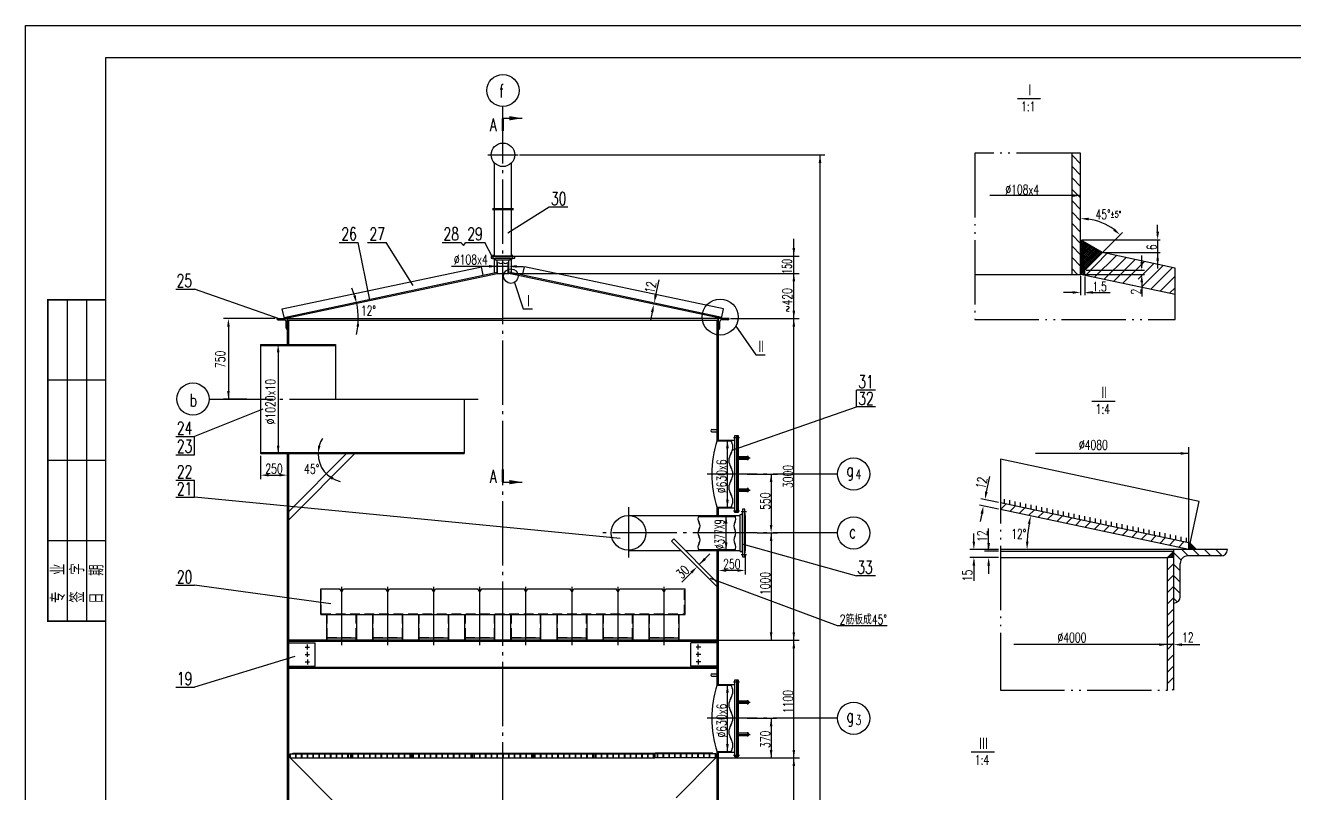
# Model space of a CAD drawing. Extents: x 28107 to 46227, y -22331 to 3169.
# Drawn here: x 28257 to 40106, y -4151 to 3019 of the extents above; entities that cross this region are included whole.
import ezdxf

# ---------------------------------------------------------------- set-up
doc = ezdxf.new("R2010")
doc.units = 0
doc.header["$LTSCALE"] = 30
doc.header["$MEASUREMENT"] = 0
doc.header["$PDMODE"] = 34
doc.header["$PDSIZE"] = 10
for name, pattern in [('DASHDOT-M', [25, 20, -2, 1, -2]), ('DIVIDE-M', [27, 20, -2, 0.5, -2, 0.5, -2]), ('HIDDEN-M', [4.5, 3, -1.5])]:
    doc.linetypes.add(name, pattern=pattern)
doc.layers.get('0').update_dxf_attribs({"linetype": 'CONTINUOUS'})
doc.layers.get('DEFPOINTS').update_dxf_attribs({"linetype": 'CONTINUOUS'})
doc.layers.add('TUKUANG', color=7, linetype='CONTINUOUS')
doc.styles.add('HZ', font='ROMANS.shx', dxfattribs={"width": 0.7, "height": 90, "bigfont": 'HZ.shx'})
doc.styles.add('ROMANS', font='ROMANS.shx', dxfattribs={"width": 0.7, "height": 7})
doc.styles.get("Standard").update_dxf_attribs({"font": 'romans', "width": 0.7, "height": 3})

# ---------------------------------------------------------------- blocks, each defined once
blk = doc.blocks.new('A$C72837849')
at = {"layer": 'TUKUANG'}
for p, q in [((156.3, 2506.2), (156.3, 6.2)), ((306.3, 2506.2), (306.3, 6.2)), ((456.3, 1881.2), (6.2, 1881.2)), ((456.3, 1256.2), (6.2, 1256.2)), ((456.3, 631.2), (6.2, 631.2))]:
    blk.add_line(p, q, dxfattribs=at)
blk.add_lwpolyline([(456.3, 2506.2, 12.5, 12.5, 0), (6.2, 2506.2, 12.5, 12.5, 0), (6.2, 6.2, 12.5, 12.5, 0), (456.3, 6.2, 12.5, 12.5, 0)], format="xyseb", dxfattribs=at)
at = {"layer": 'TUKUANG', "style": 'HZ', "width": 0.85}
for s, p in [('专  业', (140.4, 147.6)), ('签  字', (290.4, 150.4)), ('日  期', (440.4, 141.8))]:
    blk.add_text(s, height=110, rotation=90, dxfattribs=at).set_placement(p)

msp = doc.modelspace()

# ---------------------------------------------------------------- linework, layer by layer
at = {"color": 7, "linetype": 'Continuous'}
for p, q in [((28257, -22181), (28257, 3019)), ((28257, 3019), (46077, 3019)), ((37518, 2336), (37735, 2336)), ((32715, 2152), (32895, 2152)), ((32871, 1811), (35721, 1811)), ((35675, -16115), (35675, 1811)), ((38108, 1727), (38028, 1807)), ((38108, 1621), (38028, 1701)), ((38108, 1515), (38028, 1595)), ((38108, 1431), (37260, 1431)), ((38108, 1408), (38028, 1488)), ((32760, 1084), (33147, 1324)), ((33147, 1324), (33322, 1324)), ((33147, 1324), (33322, 1324)), ((38108, 1302), (38028, 1382)), ((38108, 1196), (38028, 1276)), ((38108, 1090), (38028, 1170)), ((38319, 907), (38499, 1086)), ((38827, 1056), (38827, 1156)), ((31187, 994), (31363, 994)), ((31187, 994), (31363, 994)), ((31472, 456), (31363, 994)), ((31450, 994), (31626, 994)), ((31877, 592), (31626, 994)), ((32147, 994), (32323, 994)), ((32323, 994), (32347, 964)), ((32347, 964), (32370, 994)), ((32370, 994), (32546, 994)), ((32617, 855), (32546, 994)), ((35431, 704), (35431, 1028)), ((38108, 984), (38028, 1064)), ((38108, 878), (38028, 958)), ((38111, 1016), (38108, 1014)), ((38122, 1010), (38108, 996)), ((38133, 1003), (38108, 979)), ((38261, 849), (38108, 1002)), ((38144, 997), (38108, 961)), ((38155, 990), (38108, 943)), ((38253, 840), (38108, 984)), ((38166, 983), (38108, 925)), ((38177, 977), (38108, 908)), ((38188, 970), (38108, 890)), ((38244, 831), (38108, 967)), ((38199, 964), (38108, 872)), ((38211, 957), (38108, 855)), ((38222, 951), (38108, 837)), ((38235, 822), (38108, 949)), ((38270, 857), (38113, 1015)), ((38121, 1018), (38852, 1018)), ((38279, 866), (38156, 989)), ((38288, 875), (38200, 964)), ((38827, 1018), (38827, 751)), ((32806, 866), (35480, 866)), ((38108, 772), (38028, 852)), ((38233, 944), (38108, 819)), ((38244, 937), (38108, 802)), ((38226, 813), (38108, 931)), ((38255, 931), (38108, 784)), ((38266, 924), (38108, 766)), ((38277, 918), (38108, 749)), ((38217, 804), (38108, 913)), ((38288, 911), (38108, 731)), ((38299, 904), (38108, 713)), ((38310, 898), (38108, 696)), ((38208, 796), (38108, 896)), ((38200, 787), (38108, 878)), ((38191, 778), (38108, 860)), ((38182, 769), (38108, 843)), ((38152, 686), (38354, 889)), ((38239, 668), (38442, 870)), ((38297, 884), (38243, 938)), ((38306, 893), (38286, 912)), ((38323, 898), (38852, 898)), ((38327, 649), (38529, 851)), ((38414, 630), (38617, 833)), ((38679, 756), (38679, 871)), ((32769, 770), (32235, 770)), ((32808, 770), (32908, 770)), ((38079, 695), (38028, 746)), ((38173, 760), (38108, 825)), ((38164, 751), (38108, 807)), ((38155, 743), (38108, 790)), ((38148, 732), (38108, 772)), ((38148, 714), (38108, 754)), ((38148, 697), (38108, 737)), ((38138, 689), (38108, 719)), ((38148, 718), (38123, 692)), ((38161, 735), (38704, 735)), ((38502, 612), (38704, 814)), ((38645, 649), (38792, 796)), ((38677, 575), (38879, 777)), ((38764, 556), (38966, 758)), ((32781, 704), (35480, 704)), ((32822, 619), (32905, 373)), ((34142, 501), (34172, 644)), ((35431, 282), (35431, 704)), ((38116, 694), (38108, 701)), ((38108, 683), (38108, 502)), ((38121, 695), (38704, 695)), ((38148, 700), (38137, 689)), ((38148, 674), (38148, 502)), ((38589, 593), (38594, 598)), ((38679, 630), (38679, 490)), ((38852, 537), (38991, 677)), ((29661, 557), (29837, 557)), ((30644, 274), (29837, 557)), ((38049, 527), (37949, 527)), ((38166, 527), (38383, 527)), ((38939, 519), (38991, 571)), ((32905, 373), (32990, 373)), ((30590, 282), (30106, 282)), ((34108, 342), (34093, 269)), ((34839, 282), (35480, 282)), ((35431, -2719), (35431, 282)), ((30152, 207), (30152, -468)), ((34888, 213), (35077, -55)), ((30617, -33), (30617, -978)), ((35077, -55), (35162, -55)), ((30323, -468), (30106, -468)), ((36193, -385), (36017, -385)), ((36017, -542), (36017, -385)), ((30474, -562), (29837, -819)), ((34854, -946), (36017, -542)), ((36193, -542), (36017, -542)), ((38213, -488), (38430, -488)), ((29661, -819), (29837, -819)), ((29837, -988), (29837, -819)), ((34811, -1483), (34811, -853)), ((39118, -1873), (39118, -917)), ((29661, -988), (29837, -988)), ((30453, -997), (30453, -1216)), ((39118, -976), (37686, -976)), ((30528, -1179), (30628, -1179)), ((34995, -1168), (35277, -1168)), ((35219, -1168), (35219, -1668)), ((29661, -1225), (29837, -1225)), ((29837, -1385), (29837, -1225)), ((32715, -1244), (32895, -1244)), ((37229, -1334), (37259, -1191)), ((29661, -1385), (29837, -1385)), ((33810, -1770), (29837, -1385)), ((37340, -1434), (37177, -1399)), ((37394, -1402), (37394, -1445)), ((37444, -1413), (37444, -1456)), ((37341, -1495), (37164, -1458)), ((37185, -1539), (37170, -1612)), ((37360, -1499), (37410, -1449)), ((37447, -1518), (37498, -1467)), ((37494, -1424), (37494, -1467)), ((37535, -1537), (37585, -1486)), ((37544, -1434), (37544, -1477)), ((37594, -1445), (37594, -1488)), ((37622, -1555), (37673, -1505)), ((37644, -1456), (37644, -1498)), ((37694, -1466), (37694, -1509)), ((37710, -1574), (37760, -1523)), ((37744, -1477), (37744, -1520)), ((37794, -1487), (37794, -1530)), ((37844, -1498), (37844, -1541)), ((37894, -1509), (37894, -1552)), ((37944, -1519), (37944, -1562)), ((37994, -1530), (37994, -1573)), ((34799, -1881), (34799, -1556)), ((37797, -1592), (37848, -1542)), ((37885, -1611), (37935, -1560)), ((37972, -1629), (38023, -1579)), ((38044, -1541), (38044, -1583)), ((38060, -1648), (38110, -1597)), ((38094, -1551), (38094, -1594)), ((38144, -1562), (38144, -1605)), ((38147, -1667), (38198, -1616)), ((38194, -1572), (38194, -1615)), ((38235, -1685), (38285, -1635)), ((38244, -1583), (38244, -1626)), ((38294, -1594), (38294, -1637)), ((38322, -1704), (38373, -1653)), ((38344, -1604), (38344, -1647)), ((38394, -1615), (38394, -1658)), ((38444, -1626), (38444, -1668)), ((38494, -1636), (38494, -1679)), ((38544, -1647), (38544, -1690)), ((38594, -1658), (38594, -1700)), ((35087, -1718), (35277, -1718)), ((35219, -1718), (35219, -2719)), ((37111, -1798), (37111, -1723)), ((37249, -1874), (37249, -1676)), ((38410, -1722), (38460, -1672)), ((38497, -1741), (38548, -1690)), ((38585, -1760), (38635, -1709)), ((38644, -1668), (38644, -1711)), ((38672, -1778), (38723, -1728)), ((38694, -1679), (38694, -1722)), ((38744, -1689), (38744, -1732)), ((38759, -1797), (38810, -1746)), ((38794, -1700), (38794, -1743)), ((38844, -1711), (38844, -1753)), ((38847, -1815), (38898, -1765)), ((38894, -1721), (38894, -1764)), ((38944, -1732), (38944, -1775)), ((38994, -1743), (38994, -1785)), ((39044, -1753), (39044, -1796)), ((39094, -1764), (39094, -1807)), ((34959, -1824), (36017, -2117)), ((37340, -1873), (37074, -1873)), ((37340, -1888), (37212, -1888)), ((38934, -1834), (38985, -1783)), ((39022, -1853), (39072, -1802)), ((39112, -1933), (39052, -1873)), ((39109, -1871), (39118, -1862)), ((39123, -1873), (39119, -1869)), ((39149, -1832), (39121, -1859)), ((39141, -1873), (39122, -1855)), ((39158, -1873), (39125, -1840)), ((39157, -1841), (39125, -1873)), ((39140, -1823), (39126, -1837)), ((39176, -1873), (39129, -1826)), ((39166, -1850), (39143, -1873)), ((39218, -1933), (39158, -1873)), ((39175, -1859), (39160, -1873)), ((39184, -1867), (39178, -1873)), ((39324, -1933), (39264, -1873)), ((39429, -1932), (39370, -1873)), ((39478, -1875), (39477, -1873)), ((34548, -2013), (34648, -1913)), ((34977, -1922), (34977, -2106)), ((37340, -1948), (37074, -1948)), ((37111, -1968), (37111, -2166)), ((38918, -1956), (38926, -1948)), ((38918, -2062), (38978, -2002)), ((38978, -1896), (38926, -1948)), ((38933, -1948), (38926, -1941)), ((38950, -1948), (38934, -1932)), ((38968, -1948), (38943, -1923)), ((38978, -1914), (38944, -1948)), ((38978, -1941), (38952, -1914)), ((38978, -1923), (38961, -1906)), ((38978, -1931), (38962, -1948)), ((38978, -1905), (38970, -1897)), ((39046, -1972), (38978, -1905)), ((39038, -2071), (38978, -2011)), ((34474, -2087), (34385, -2176)), ((34902, -2068), (34802, -2068)), ((36193, -2117), (36017, -2117)), ((37249, -2023), (37249, -2098)), ((38918, -2168), (38978, -2108)), ((39038, -2178), (38978, -2118)), ((29661, -2206), (29837, -2206)), ((31109, -2381), (29837, -2206)), ((34651, -2141), (35836, -2582)), ((38918, -2274), (38978, -2214)), ((39038, -2284), (38978, -2224)), ((38918, -2380), (38978, -2320)), ((39012, -2363), (38978, -2330)), ((38918, -2486), (38978, -2426)), ((35836, -2582), (36303, -2582)), ((38918, -2592), (38978, -2532)), ((34727, -2719), (35480, -2719)), ((35431, -3818), (35431, -2719)), ((38918, -2698), (38978, -2638)), ((38978, -2760), (37486, -2760)), ((38918, -2805), (38978, -2745)), ((39053, -2760), (39220, -2760)), ((30773, -2871), (29837, -3157)), ((38918, -2911), (38978, -2851)), ((38918, -3017), (38978, -2957)), ((38918, -3123), (38978, -3063)), ((29661, -3157), (29837, -3157)), ((34811, -3763), (34811, -3133)), ((38963, -3184), (38978, -3169)), ((34995, -3448), (35268, -3448)), ((35219, -3448), (35219, -3818)), ((37086, -3762), (37303, -3762)), ((34714, -3818), (35485, -3818)), ((35431, -6993), (35431, -3818))]:
    msp.add_line(p, q, dxfattribs=at)
at = {"color": 4, "linetype": 'Continuous'}
for p, q in [((29007, -21881), (29007, 2719)), ((29007, 2719), (45777, 2719)), ((38028, 695), (38028, 1825)), ((38108, 695), (38108, 1825)), ((32635, 1311), (32635, 1736)), ((32794, 1311), (32794, 1736)), ((32635, 863), (32635, 1302)), ((32794, 863), (32794, 1302)), ((38311, 898), (38108, 1018)), ((32825, 863), (32605, 863)), ((32605, 863), (32605, 846)), ((32605, 846), (32825, 846)), ((32635, 711), (32635, 846)), ((32794, 866), (32636, 866)), ((32636, 866), (32636, 863)), ((32785, 846), (32645, 846)), ((32646, 828), (32645, 840)), ((32783, 828), (32784, 840)), ((32794, 863), (32794, 866)), ((32794, 711), (32794, 846)), ((32825, 846), (32825, 863)), ((38148, 735), (38311, 898)), ((38991, 753), (38311, 898)), ((30655, 372), (32514, 767)), ((30672, 293), (32661, 716)), ((32531, 688), (32514, 767)), ((32783, 828), (32646, 828)), ((32661, 704), (32661, 828)), ((32665, 704), (32665, 803)), ((32765, 704), (32765, 803)), ((32769, 704), (32769, 828)), ((34757, 293), (32769, 716)), ((32899, 688), (32915, 767)), ((34774, 372), (32915, 767)), ((38148, 687), (38148, 735)), ((30675, 282), (32661, 704)), ((32661, 704), (32769, 704)), ((32661, 704), (32665, 704)), ((32661, 704), (32665, 704)), ((34755, 282), (32769, 704)), ((37119, 695), (38108, 695)), ((38991, 508), (38108, 695)), ((30675, 282), (30655, 372)), ((34755, 282), (34774, 372)), ((30603, 282), (30703, 282)), ((30615, 270), (30677, 270)), ((30691, 194), (30691, 256)), ((30703, 282), (32715, 282)), ((30703, 42), (30703, 282)), ((30703, 267), (30715, 267)), ((30715, 267), (34715, 267)), ((30715, 42), (30715, 267)), ((34727, 282), (32715, 282)), ((34715, -853), (34715, 267)), ((34727, 267), (34715, 267)), ((34727, -853), (34727, 282)), ((34827, 282), (34727, 282)), ((34739, 194), (34739, 256)), ((34815, 270), (34753, 270)), ((30453, 42), (30453, -978)), ((30453, 42), (31153, 42)), ((30453, 32), (31153, 32)), ((31153, 42), (31153, -468)), ((31153, -468), (32353, -468)), ((32353, -468), (32353, -978)), ((34665, -753), (34715, -753)), ((34665, -773), (34715, -773)), ((34881, -808), (34895, -808)), ((34881, -1528), (34881, -808)), ((34881, -853), (34881, -808)), ((34895, -808), (34895, -1528)), ((34895, -808), (34898, -808)), ((34898, -808), (34898, -1528)), ((34898, -808), (34912, -808)), ((34912, -808), (34912, -1528)), ((34713, -859), (34846, -859)), ((34715, -853), (34881, -853)), ((30453, -968), (32353, -968)), ((30453, -978), (32353, -978)), ((30703, -5341), (30703, -978)), ((30715, -5341), (30715, -978)), ((31255, -978), (30715, -1519)), ((31332, -978), (30715, -1596)), ((35002, -1008), (34912, -1008)), ((34912, -1028), (35002, -1028)), ((39214, -1423), (37359, -1029)), ((35002, -1308), (34912, -1308)), ((34912, -1328), (35002, -1328)), ((34713, -1477), (34846, -1477)), ((34715, -1556), (34715, -1483)), ((34715, -1483), (34881, -1483)), ((34727, -1556), (34727, -1483)), ((34895, -1528), (34881, -1528)), ((34898, -1528), (34895, -1528)), ((34912, -1528), (34898, -1528)), ((34973, -1496), (34951, -1496)), ((34951, -1496), (34951, -1941)), ((34973, -1941), (34973, -1496)), ((34977, -1533), (34973, -1533)), ((34977, -1903), (34977, -1533)), ((39131, -1814), (37359, -1438)), ((39118, -1873), (37359, -1499)), ((39118, -1873), (39214, -1423)), ((33887, -1556), (34931, -1556)), ((34541, -1564), (34885, -1564)), ((34931, -1546), (34942, -1544)), ((34931, -1891), (34931, -1546)), ((34951, -1893), (34951, -1543)), ((34977, -1556), (34977, -1881)), ((34310, -1774), (34288, -1796)), ((34715, -2179), (34310, -1774)), ((33887, -1881), (34374, -1881)), ((34715, -2222), (34288, -1796)), ((34416, -1881), (34931, -1881)), ((34541, -1873), (34885, -1873)), ((34715, -3133), (34715, -1881)), ((34727, -3133), (34727, -1881)), ((34931, -1891), (34942, -1892)), ((38978, -1873), (37359, -1873)), ((37359, -1888), (38978, -1888)), ((38918, -1948), (38978, -1888)), ((39478, -1873), (38978, -1873)), ((38978, -3184), (38978, -1873)), ((39190, -1873), (39131, -1814)), ((34951, -1941), (34973, -1941)), ((34973, -1903), (34977, -1903)), ((37359, -1948), (38918, -1948)), ((38978, -1948), (38918, -1948)), ((38918, -3184), (38918, -1948)), ((39038, -2313), (39038, -2003)), ((39418, -1933), (39108, -1933)), ((31015, -2478), (31015, -2238)), ((31015, -2238), (31192, -2238)), ((31210, -2268), (31192, -2238)), ((31210, -2268), (31227, -2238)), ((31227, -2238), (31622, -2238)), ((31640, -2268), (31622, -2238)), ((31640, -2268), (31657, -2238)), ((31657, -2238), (32052, -2238)), ((32070, -2268), (32052, -2238)), ((32070, -2268), (32087, -2238)), ((32087, -2238), (32482, -2238)), ((32500, -2268), (32482, -2238)), ((32500, -2268), (32517, -2238)), ((32517, -2238), (32912, -2238)), ((32930, -2268), (32912, -2238)), ((32930, -2268), (32947, -2238)), ((32947, -2238), (33342, -2238)), ((33360, -2268), (33342, -2238)), ((33360, -2268), (33377, -2238)), ((33377, -2238), (33772, -2238)), ((33790, -2268), (33772, -2238)), ((33790, -2268), (33807, -2238)), ((33807, -2238), (34202, -2238)), ((34220, -2268), (34202, -2238)), ((34220, -2268), (34237, -2238)), ((34237, -2238), (34415, -2238)), ((34415, -2478), (34415, -2238)), ((31015, -2478), (34415, -2478)), ((31070, -2718), (31070, -2478)), ((31350, -2718), (31350, -2478)), ((31500, -2718), (31500, -2478)), ((31780, -2718), (31780, -2478)), ((31930, -2718), (31930, -2478)), ((32210, -2718), (32210, -2478)), ((32360, -2718), (32360, -2478)), ((32640, -2718), (32640, -2478)), ((32790, -2718), (32790, -2478)), ((33070, -2718), (33070, -2478)), ((33220, -2718), (33220, -2478)), ((33500, -2718), (33500, -2478)), ((33650, -2718), (33650, -2478)), ((33930, -2718), (33930, -2478)), ((34080, -2718), (34080, -2478)), ((34360, -2718), (34360, -2478)), ((34715, -2718), (30715, -2718)), ((30715, -2830), (30715, -2718)), ((31070, -2718), (31074, -2718)), ((31074, -2718), (31074, -2698)), ((31074, -2698), (31346, -2698)), ((31346, -2718), (31346, -2698)), ((31346, -2718), (31350, -2718)), ((31500, -2718), (31504, -2718)), ((31504, -2718), (31504, -2698)), ((31504, -2698), (31776, -2698)), ((31776, -2718), (31776, -2698)), ((31776, -2718), (31780, -2718)), ((31930, -2718), (31934, -2718)), ((31934, -2718), (31934, -2698)), ((31934, -2698), (32206, -2698)), ((32206, -2718), (32206, -2698)), ((32360, -2718), (32364, -2718)), ((32364, -2718), (32364, -2698)), ((32364, -2698), (32636, -2698)), ((32636, -2718), (32636, -2698)), ((32636, -2718), (32640, -2718)), ((32790, -2718), (32794, -2718)), ((32794, -2718), (32794, -2698)), ((32794, -2698), (33066, -2698)), ((33066, -2718), (33066, -2698)), ((33066, -2718), (33070, -2718)), ((33220, -2718), (33224, -2718)), ((33224, -2718), (33224, -2698)), ((33224, -2698), (33496, -2698)), ((33496, -2718), (33496, -2698)), ((33496, -2718), (33500, -2718)), ((33650, -2718), (33654, -2718)), ((33654, -2718), (33654, -2698)), ((33654, -2698), (33926, -2698)), ((33926, -2718), (33926, -2698)), ((33926, -2718), (33930, -2718)), ((34080, -2718), (34084, -2718)), ((34084, -2718), (34084, -2698)), ((34084, -2698), (34356, -2698)), ((34356, -2718), (34356, -2698)), ((34356, -2718), (34360, -2718)), ((32715, -2731), (30715, -2731)), ((30715, -2743), (30961, -2743)), ((30868, -2784), (30910, -2784)), ((30890, -2806), (30890, -2760)), ((30890, -2875), (30890, -2828)), ((30961, -2962), (30961, -2743)), ((34715, -2731), (32715, -2731)), ((34468, -2962), (34468, -2743)), ((34715, -2743), (34468, -2743)), ((34562, -2784), (34519, -2784)), ((34539, -2806), (34539, -2760)), ((34539, -2875), (34539, -2828)), ((30868, -2852), (30910, -2852)), ((30868, -2921), (30910, -2921)), ((30890, -2898), (30890, -2945)), ((34562, -2852), (34519, -2852)), ((34562, -2921), (34519, -2921)), ((34539, -2898), (34539, -2945)), ((30715, -2962), (30961, -2962)), ((34715, -2973), (30715, -2973)), ((34715, -2984), (30715, -2984)), ((34715, -2962), (34468, -2962)), ((34665, -3033), (34715, -3033)), ((34665, -3053), (34715, -3053)), ((34713, -3139), (34846, -3139)), ((34715, -3133), (34881, -3133)), ((34881, -3133), (34881, -3088)), ((34881, -3088), (34895, -3088)), ((34881, -3808), (34881, -3088)), ((34895, -3088), (34895, -3808)), ((34895, -3088), (34898, -3088)), ((34898, -3088), (34898, -3808)), ((34898, -3088), (34912, -3088)), ((34912, -3088), (34912, -3808)), ((35002, -3288), (34912, -3288)), ((34912, -3308), (35002, -3308)), ((35002, -3588), (34912, -3588)), ((34912, -3608), (35002, -3608)), ((30728, -3778), (31294, -3778)), ((30728, -3818), (30728, -3778)), ((30732, -3818), (30732, -3778)), ((30754, -3778), (30754, -3774)), ((30754, -3774), (31294, -3774)), ((30782, -3818), (30782, -3778)), ((30786, -3818), (30786, -3778)), ((30836, -3818), (30836, -3778)), ((30840, -3818), (30840, -3778)), ((30890, -3818), (30890, -3778)), ((30894, -3818), (30894, -3778)), ((30944, -3818), (30944, -3778)), ((30948, -3818), (30948, -3778)), ((30998, -3818), (30998, -3778)), ((31002, -3818), (31002, -3778)), ((31052, -3818), (31052, -3778)), ((31056, -3818), (31056, -3778)), ((31106, -3818), (31106, -3778)), ((31110, -3818), (31110, -3778)), ((31160, -3818), (31160, -3778)), ((31164, -3818), (31164, -3778)), ((31214, -3818), (31214, -3778)), ((31218, -3818), (31218, -3778)), ((31268, -3818), (31268, -3778)), ((31272, -3818), (31272, -3778)), ((31294, -3818), (31294, -3774)), ((31296, -3774), (31862, -3774)), ((31296, -3818), (31296, -3774)), ((31296, -3778), (31862, -3778)), ((31309, -3818), (31309, -3778)), ((31313, -3818), (31313, -3778)), ((31363, -3818), (31363, -3778)), ((31367, -3818), (31367, -3778)), ((31417, -3818), (31417, -3778)), ((31421, -3818), (31421, -3778)), ((31471, -3818), (31471, -3778)), ((31475, -3818), (31475, -3778)), ((31525, -3818), (31525, -3778)), ((31529, -3818), (31529, -3778)), ((31579, -3818), (31579, -3778)), ((31583, -3818), (31583, -3778)), ((31633, -3818), (31633, -3778)), ((31637, -3818), (31637, -3778)), ((31687, -3818), (31687, -3778)), ((31691, -3818), (31691, -3778)), ((31741, -3818), (31741, -3778)), ((31745, -3818), (31745, -3778)), ((31795, -3818), (31795, -3778)), ((31799, -3818), (31799, -3778)), ((31849, -3818), (31849, -3778)), ((31853, -3818), (31853, -3778)), ((31862, -3818), (31862, -3774)), ((31864, -3774), (32430, -3774)), ((31864, -3818), (31864, -3774)), ((31864, -3778), (32430, -3778)), ((31877, -3818), (31877, -3778)), ((31881, -3818), (31881, -3778)), ((31931, -3818), (31931, -3778)), ((31935, -3818), (31935, -3778)), ((31985, -3818), (31985, -3778)), ((31989, -3818), (31989, -3778)), ((32039, -3818), (32039, -3778)), ((32043, -3818), (32043, -3778)), ((32093, -3818), (32093, -3778)), ((32097, -3818), (32097, -3778)), ((32147, -3818), (32147, -3778)), ((32151, -3818), (32151, -3778)), ((32201, -3818), (32201, -3778)), ((32205, -3818), (32205, -3778)), ((32255, -3818), (32255, -3778)), ((32259, -3818), (32259, -3778)), ((32309, -3818), (32309, -3778)), ((32313, -3818), (32313, -3778)), ((32363, -3818), (32363, -3778)), ((32367, -3818), (32367, -3778)), ((32417, -3818), (32417, -3778)), ((32421, -3818), (32421, -3778)), ((32430, -3818), (32430, -3774)), ((32432, -3774), (32998, -3774)), ((32432, -3818), (32432, -3774)), ((32432, -3778), (32998, -3778)), ((32445, -3818), (32445, -3778)), ((32449, -3818), (32449, -3778)), ((32499, -3818), (32499, -3778)), ((32503, -3818), (32503, -3778)), ((32553, -3818), (32553, -3778)), ((32557, -3818), (32557, -3778)), ((32607, -3818), (32607, -3778)), ((32611, -3818), (32611, -3778)), ((32661, -3818), (32661, -3778)), ((32665, -3818), (32665, -3778)), ((32715, -3818), (32715, -3778)), ((32719, -3818), (32719, -3778)), ((32769, -3818), (32769, -3778)), ((32773, -3818), (32773, -3778)), ((32823, -3818), (32823, -3778)), ((32827, -3818), (32827, -3778)), ((32877, -3818), (32877, -3778)), ((32881, -3818), (32881, -3778)), ((32931, -3818), (32931, -3778)), ((32935, -3818), (32935, -3778)), ((32985, -3818), (32985, -3778)), ((32989, -3818), (32989, -3778)), ((32998, -3818), (32998, -3774)), ((33000, -3774), (33566, -3774)), ((33000, -3818), (33000, -3774)), ((33000, -3778), (33566, -3778)), ((33013, -3818), (33013, -3778)), ((33017, -3818), (33017, -3778)), ((33067, -3818), (33067, -3778)), ((33071, -3818), (33071, -3778)), ((33121, -3818), (33121, -3778)), ((33125, -3818), (33125, -3778)), ((33175, -3818), (33175, -3778)), ((33179, -3818), (33179, -3778)), ((33229, -3818), (33229, -3778)), ((33233, -3818), (33233, -3778)), ((33283, -3818), (33283, -3778)), ((33287, -3818), (33287, -3778)), ((33337, -3818), (33337, -3778)), ((33341, -3818), (33341, -3778)), ((33391, -3818), (33391, -3778)), ((33395, -3818), (33395, -3778)), ((33445, -3818), (33445, -3778)), ((33449, -3818), (33449, -3778)), ((33499, -3818), (33499, -3778)), ((33503, -3818), (33503, -3778)), ((33553, -3818), (33553, -3778)), ((33557, -3818), (33557, -3778)), ((33566, -3818), (33566, -3774)), ((33568, -3774), (34134, -3774)), ((33568, -3818), (33568, -3774)), ((33568, -3778), (34134, -3778)), ((33581, -3818), (33581, -3778)), ((33585, -3818), (33585, -3778)), ((33635, -3818), (33635, -3778)), ((33639, -3818), (33639, -3778)), ((33689, -3818), (33689, -3778)), ((33693, -3818), (33693, -3778)), ((33743, -3818), (33743, -3778)), ((33747, -3818), (33747, -3778)), ((33797, -3818), (33797, -3778)), ((33801, -3818), (33801, -3778)), ((33851, -3818), (33851, -3778)), ((33855, -3818), (33855, -3778)), ((33905, -3818), (33905, -3778)), ((33909, -3818), (33909, -3778)), ((33959, -3818), (33959, -3778)), ((33963, -3818), (33963, -3778)), ((34013, -3818), (34013, -3778)), ((34017, -3818), (34017, -3778)), ((34067, -3818), (34067, -3778)), ((34071, -3818), (34071, -3778)), ((34121, -3818), (34121, -3778)), ((34125, -3818), (34125, -3778)), ((34134, -3818), (34134, -3774)), ((34676, -3774), (34136, -3774)), ((34136, -3818), (34136, -3774)), ((34702, -3778), (34136, -3778)), ((34158, -3818), (34158, -3778)), ((34162, -3818), (34162, -3778)), ((34212, -3818), (34212, -3778)), ((34216, -3818), (34216, -3778)), ((34266, -3818), (34266, -3778)), ((34270, -3818), (34270, -3778)), ((34320, -3818), (34320, -3778)), ((34324, -3818), (34324, -3778)), ((34374, -3818), (34374, -3778)), ((34378, -3818), (34378, -3778)), ((34428, -3818), (34428, -3778)), ((34432, -3818), (34432, -3778)), ((34482, -3818), (34482, -3778)), ((34486, -3818), (34486, -3778)), ((34536, -3818), (34536, -3778)), ((34540, -3818), (34540, -3778)), ((34590, -3818), (34590, -3778)), ((34594, -3818), (34594, -3778)), ((34644, -3818), (34644, -3778)), ((34648, -3818), (34648, -3778)), ((34676, -3778), (34676, -3774)), ((34698, -3818), (34698, -3778)), ((34702, -3818), (34702, -3778)), ((34713, -3757), (34846, -3757)), ((34715, -5341), (34715, -3763)), ((34715, -3763), (34881, -3763)), ((34727, -5341), (34727, -3763)), ((30728, -3818), (31294, -3818)), ((31296, -3818), (31862, -3818)), ((31864, -3818), (32430, -3818)), ((32432, -3818), (32998, -3818)), ((33000, -3818), (33566, -3818)), ((33568, -3818), (34134, -3818)), ((34702, -3818), (34136, -3818)), ((34895, -3808), (34881, -3808)), ((34898, -3808), (34895, -3808)), ((34912, -3808), (34898, -3808))]:
    msp.add_line(p, q, dxfattribs=at)
at = {"color": 1, "linetype": 'DASHDOT-M'}
for p, q in [((32715, -16271), (32715, 2261)), ((32575, 1811), (32858, 1811)), ((32625, 836), (32625, 876)), ((32805, 836), (32805, 876)), ((29971, -468), (32485, -468)), ((34867, -826), (34923, -826)), ((34912, -1018), (35022, -1018)), ((35002, -1038), (35002, -998)), ((35839, -1168), (34621, -1168)), ((35002, -1338), (35002, -1298)), ((34912, -1318), (35022, -1318)), ((33887, -1478), (33887, -1946)), ((34867, -1511), (34923, -1511)), ((34938, -1518), (34990, -1518)), ((35839, -1718), (33599, -1718)), ((34938, -1918), (34990, -1918)), ((31210, -2766), (31210, -2222)), ((31640, -2766), (31640, -2222)), ((32070, -2766), (32070, -2222)), ((32500, -2766), (32500, -2222)), ((32930, -2766), (32930, -2222)), ((33360, -2766), (33360, -2222)), ((33790, -2766), (33790, -2222)), ((34220, -2766), (34220, -2222)), ((34867, -3106), (34923, -3106)), ((34912, -3298), (35022, -3298)), ((35002, -3318), (35002, -3278)), ((35839, -3448), (34621, -3448)), ((34912, -3598), (35022, -3598)), ((35002, -3618), (35002, -3578)), ((34867, -3791), (34923, -3791))]:
    msp.add_line(p, q, dxfattribs=at)
at = {"color": 3, "linetype": 'DIVIDE-M'}
for p, q in [((38108, 1825), (37119, 1825)), ((37119, 1825), (37119, 274)), ((32617, 1311), (32815, 1311)), ((32617, 1302), (32815, 1302)), ((38991, 274), (38991, 753)), ((37119, 274), (38991, 274)), ((37359, -1029), (37359, -3184)), ((37359, -3184), (38978, -3184)), ((30728, -3818), (32238, -5341)), ((33191, -5341), (34702, -3818))]:
    msp.add_line(p, q, dxfattribs=at)
at = {"color": 6, "linetype": 'HIDDEN-M'}
for p, q in [((31019, -2478), (31019, -2238)), ((34411, -2478), (34411, -2238)), ((31019, -2474), (34411, -2474)), ((31074, -2698), (31074, -2478)), ((31346, -2698), (31346, -2478)), ((31504, -2698), (31504, -2478)), ((31776, -2698), (31776, -2478)), ((31934, -2698), (31934, -2478)), ((32206, -2698), (32206, -2478)), ((32364, -2698), (32364, -2478)), ((32636, -2698), (32636, -2478)), ((32794, -2698), (32794, -2478)), ((33066, -2698), (33066, -2478)), ((33224, -2698), (33224, -2478)), ((33496, -2698), (33496, -2478)), ((33654, -2698), (33654, -2478)), ((33926, -2698), (33926, -2478)), ((34084, -2698), (34084, -2478)), ((34356, -2698), (34356, -2478)), ((31074, -2694), (31346, -2694)), ((31504, -2694), (31776, -2694)), ((31934, -2694), (32206, -2694)), ((32364, -2694), (32636, -2694)), ((32794, -2694), (33066, -2694)), ((33224, -2694), (33496, -2694)), ((33654, -2694), (33926, -2694)), ((34084, -2694), (34356, -2694))]:
    msp.add_line(p, q, dxfattribs=at)
at = {"color": 7, "linetype": 'Continuous', "const_width": 20}
msp.add_lwpolyline([(32714, 2152), (32714, 2032)], dxfattribs=at)
at = {"color": 7, "linetype": 'Continuous'}
msp.add_lwpolyline([(32714, -1244, 20, 20, 0), (32714, -1124, 0, 0, 0)], format="xyseb", dxfattribs=at)
for centre, radius in [((32715, 2411), 150), ((32789, 679), 68.5), ((34743, 297), 168), ((29821, -468), 150), ((35989, -1168), 150), ((35989, -1718), 150), ((35989, -3448), 150)]:
    msp.add_circle(centre, radius, dxfattribs=at)
at = {"color": 4, "linetype": 'Continuous'}
for centre, radius in [((32715, 1811), 110), ((33887, -1718), 162)]:
    msp.add_circle(centre, radius, dxfattribs=at)
at = {"color": 7, "linetype": 'Continuous'}
for centre, radius, start, end in [((38108, 695), 521, 53.2541, 81.7459), ((32671, 784), 19.6, 56.6015, 123.3985), ((32693, 817), 19.6, 236.6015, 303.3985), ((32715, 784), 19.6, 56.6015, 123.3985), ((32736, 817), 19.6, 236.6015, 303.3985), ((32758, 784), 19.6, 56.6015, 123.3985), ((30675, 282), 690, 18.2316, 24.4633), ((30675, 282), 690, 347.5367, 12), ((31255, -978), 266, 147.626, 163.813), ((34747, -916), 114, 326.6015, 33.3985), ((31255, -978), 266, 180, 257.374), ((34938, -1042), 114, 146.6015, 213.3985), ((34747, -1168), 114, 326.6015, 33.3985), ((34938, -1294), 114, 146.6015, 213.3985), ((34747, -1420), 114, 326.6015, 33.3985), ((34595, -1588), 59, 146.6015, 213.3985), ((34496, -1653), 59, 326.6015, 33.3985), ((34930, -1653), 59, 146.6015, 213.3985), ((34831, -1588), 59, 326.6015, 33.3985), ((39118, -1873), 1511, 170.8451, 177.1549), ((34595, -1718), 59, 146.6015, 213.3985), ((34496, -1783), 59, 326.6015, 33.3985), ((34930, -1783), 59, 146.6015, 213.3985), ((34831, -1718), 59, 326.6015, 33.3985), ((34595, -1848), 59, 146.6015, 213.3985), ((34831, -1848), 59, 326.6015, 33.3985), ((34747, -3196), 114, 326.6015, 33.3985), ((34938, -3322), 114, 146.6015, 213.3985), ((34747, -3448), 114, 326.6015, 33.3985), ((34938, -3574), 114, 146.6015, 213.3985), ((34747, -3700), 114, 326.6015, 33.3985)]:
    msp.add_arc(centre, radius, start, end, dxfattribs=at)
at = {"color": 4, "linetype": 'Continuous'}
for centre, radius, start, end in [((32639, 840), 6, 6, 90), ((32790, 840), 6, 90, 174), ((30615, 282), 12, 180, 270), ((30677, 256), 14, 0, 90), ((34753, 256), 14, 90, 180), ((34815, 282), 12, 270, 360), ((30703, 194), 12, 180, 270), ((34727, 194), 12, 270, 360), ((34665, -763), 10, 90, 270), ((35681, -1168), 1016, 161.9395, 198.0605), ((35002, -1018), 10, 270, 90), ((35002, -1318), 10, 270, 90), ((34941, -1534), 10, 276, 0), ((34941, -1902), 10, 0, 84), ((39418, -1873), 60, 270, 360), ((39108, -2003), 70, 90, 180), ((38978, -2313), 60, 270, 360), ((34665, -3043), 10, 90, 270), ((35681, -3448), 1016, 161.9395, 198.0605), ((35002, -3298), 10, 270, 90), ((35002, -3598), 10, 270, 90)]:
    msp.add_arc(centre, radius, start, end, dxfattribs=at)
at = {"color": 7, "linetype": 'Continuous'}
for points in [[(32895, 2152), (32775, 2132), (32775, 2172)], [(35663, 1736), (35688, 1736), (35675, 1811)], [(38033, 1443), (38033, 1418), (38108, 1431)], [(38182, 1199), (38184, 1224), (38108, 1216)], [(38428, 1122), (38412, 1103), (38477, 1064)], [(38815, 1093), (38840, 1093), (38827, 1018)], [(35418, 941), (35443, 941), (35431, 866)], [(38815, 823), (38840, 823), (38827, 898)], [(32586, 783), (32586, 758), (32661, 770)], [(32844, 782), (32844, 757), (32769, 770)], [(38666, 810), (38691, 810), (38679, 735)], [(35418, 629), (35443, 629), (35431, 704)], [(38666, 620), (38691, 620), (38679, 695)], [(31342, 501), (31318, 494), (31349, 425)], [(34130, 503), (34154, 498), (34126, 427)], [(38033, 539), (38033, 514), (38108, 527)], [(38223, 539), (38223, 514), (38148, 527)], [(34096, 345), (34120, 340), (34124, 416)], [(35418, 357), (35443, 357), (35431, 282)], [(30140, 207), (30165, 207), (30152, 282)], [(31348, 207), (31373, 206), (31364, 282)], [(35418, 207), (35443, 207), (35431, 282)], [(30604, -33), (30629, -33), (30617, 42)], [(30140, -393), (30165, -393), (30152, -468)], [(30604, -903), (30629, -903), (30617, -978)], [(31012, -906), (30987, -902), (30989, -978)], [(34798, -928), (34823, -928), (34811, -853)], [(39043, -963), (39043, -988), (39118, -976)], [(30528, -1166), (30528, -1191), (30453, -1179)], [(30628, -1166), (30628, -1191), (30703, -1179)], [(31119, -1222), (31134, -1202), (31067, -1167)], [(35206, -1243), (35231, -1243), (35219, -1168)], [(32895, -1244), (32775, -1264), (32775, -1224)], [(34798, -1408), (34823, -1408), (34811, -1483)], [(37217, -1331), (37241, -1336), (37214, -1407)], [(37173, -1536), (37198, -1542), (37201, -1466)], [(34786, -1631), (34811, -1631), (34799, -1556)], [(35206, -1643), (35231, -1643), (35219, -1718)], [(37615, -1630), (37639, -1635), (37641, -1559)], [(35206, -1793), (35231, -1793), (35219, -1718)], [(34786, -1806), (34811, -1806), (34799, -1881)], [(37099, -1798), (37124, -1798), (37111, -1873)], [(37237, -1813), (37262, -1813), (37249, -1888)], [(37622, -1798), (37597, -1798), (37608, -1873)], [(34592, -1951), (34610, -1969), (34548, -2013)], [(37099, -2023), (37124, -2023), (37111, -1948)], [(37237, -2023), (37262, -2023), (37249, -1948)], [(34465, -2078), (34483, -2096), (34527, -2034)], [(34802, -2056), (34802, -2081), (34727, -2068)], [(34902, -2056), (34902, -2081), (34977, -2068)], [(35206, -2644), (35231, -2644), (35219, -2719)], [(35418, -2644), (35443, -2644), (35431, -2719)], [(35418, -2794), (35443, -2794), (35431, -2719)], [(38843, -2748), (38843, -2773), (38918, -2760)], [(39053, -2748), (39053, -2773), (38978, -2760)], [(34798, -3208), (34823, -3208), (34811, -3133)], [(35206, -3523), (35231, -3523), (35219, -3448)], [(34798, -3688), (34823, -3688), (34811, -3763)], [(35206, -3743), (35231, -3743), (35219, -3818)], [(35418, -3743), (35443, -3743), (35431, -3818)], [(35418, -3893), (35443, -3893), (35431, -3818)]]:
    msp.add_solid(points, dxfattribs=at)
at = {"layer": 'DEFPOINTS', "color": 0, "linetype": 'ByBlock'}
for p in [(32353, -468), (30453, -978), (30453, -978)]:
    msp.add_point(p, dxfattribs=at)

# ---------------------------------------------------------------- block references
at = {"color": 7, "linetype": 'Continuous', "xscale": 1.2, "yscale": 1.2, "zscale": 1.2}
msp.add_blockref('A$C72837849', (28459, -2549), dxfattribs=at)

# ---------------------------------------------------------------- texts
at = {"color": 2, "linetype": 'Continuous', "width": 0.7}
for s, height, p in [('f', 120, (32681, 2346)), ('30', 120, (33164, 1342)), ('26', 120, (31207, 1013)), ('27', 120, (31469, 1013)), ('28', 120, (32160, 1013)), ('29', 120, (32383, 1013)), ('25', 120, (29669, 576)), ('31', 120, (36033, -366)), ('b', 120, (29791, -539)), ('32', 120, (36033, -523)), ('24', 120, (29671, -800)), ('23', 120, (29671, -969)), ('22', 120, (29671, -1207)), ('g', 120, (35921, -1189)), ('4', 90, (36007, -1216)), ('21', 120, (29671, -1366)), ('c', 120, (35946, -1767)), ('33', 120, (36022, -2098)), ('20', 120, (29671, -2188)), ('19', 120, (29671, -3138)), ('g', 120, (35922, -3483)), ('3', 90, (36008, -3510))]:
    msp.add_text(s, height=height, dxfattribs=at).set_placement(p)
at = {"color": 2, "linetype": 'Continuous', "style": 'HZ', "width": 0.7}
for s, p in [('Ⅰ', (37587, 2353)), ('Ⅰ', (32907, 385)), ('Ⅱ', (35080, -41)), ('Ⅱ', (38282, -471)), ('Ⅲ', (37155, -3745))]:
    msp.add_text(s, height=120, dxfattribs=at).set_placement(p)
at = {"color": 7, "linetype": 'Continuous', "width": 0.7}
for s, height, p in [('1:1', 90, (37552, 2218)), ('%%c108x4', 90, (37405, 1441)), ('45%%d', 90, (38247, 1209)), ('%%p5%%d', 60, (38384, 1226)), ('%%c108x4', 90, (32257, 788)), ('1.5', 90, (38218, 537)), ('12%%d', 90, (31389, 312)), ('1:4', 90, (38247, -607)), ('%%c4080', 90, (38092, -941)), ('45%%d', 90, (30859, -1166)), ('12%%d', 90, (37460, -1772)), ('%%c4000', 90, (37892, -2739)), ('12', 90, (39055, -2738)), ('1:4', 90, (37120, -3881))]:
    msp.add_text(s, height=height, dxfattribs=at).set_placement(p)
for s, height, style, p in [('A', 120, 'ROMANS', (32592, 2031)), ('A', 120, 'ROMANS', (32592, -1249)), ('2筋板成45%%d', 90, 'HZ', (35859, -2571))]:
    msp.add_text(s, height=height, dxfattribs=dict(at, style=style)).set_placement(p)
at = {"color": 7, "linetype": 'Continuous'}
for s, rotation, width, p in [('6', 90, 0.7, (38817, 922)), ('150', 90, 0.6, (35411, 700)), ('12', 78, 0.7, (34126, 511)), ('~420', 90, 0.7, (35414, 340)), ('2', 90, 0.7, (38669, 507)), ('750', 90, 0.7, (30121, -179)), ('%%c1020x10', 90, 0.7, (30589, -705)), ('%%c630x6', 90, 0.7, (34801, -1347)), ('3000', 90, 0.7, (35421, -1299)), ('550', 90, 0.7, (35209, -1502)), ('%%c377X9', 90, 0.6, (34783, -1869)), ('12', 90, 0.7, (37234, -1802)), ('1000', 90, 0.7, (35209, -2297)), ('15', 90, 0.7, (37096, -2169)), ('1100', 90, 0.7, (35421, -3400)), ('%%c630x6', 90, 0.7, (34801, -3627)), ('370', 90, 0.7, (35209, -3725))]:
    msp.add_text(s, height=90, rotation=rotation, dxfattribs=dict(at, width=width)).set_placement(p)
at = {"color": 7, "linetype": 'Continuous', "char_height": 90, "attachment_point": 5}
for insert in [(30578, -1119), (34852, -2008)]:
    msp.add_mtext('\\A1;250', dxfattribs=dict(at, insert=insert))
for s, insert, rotation in [('\\A1;12', (37183, -1251), 78), ('\\A1;30', (34393, -2082), 45)]:
    msp.add_mtext(s, dxfattribs=dict(at, insert=insert, rotation=rotation))

doc.saveas('drawing.dxf')
